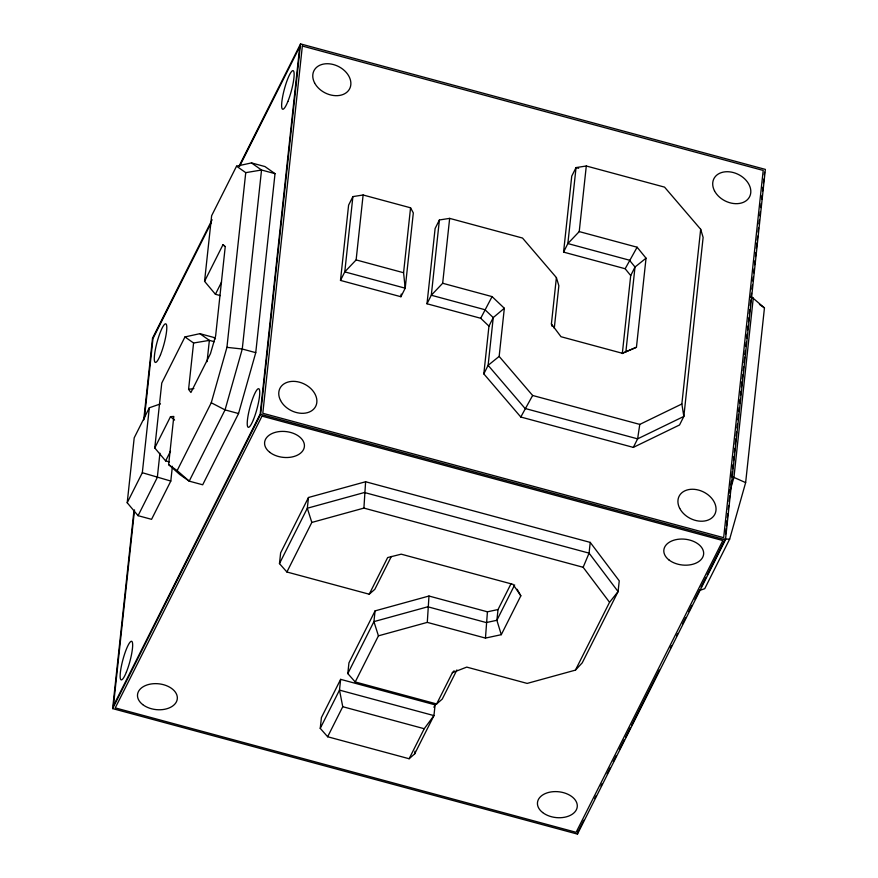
<?xml version="1.0" encoding="UTF-8"?>
<svg xmlns="http://www.w3.org/2000/svg" width="878" height="878" viewBox="0 0 878 878"><rect width="100%" height="100%" fill="white"/><g stroke="black" fill="none" stroke-linecap="round" stroke-linejoin="round"><path stroke-width="1.32" d="M391.358 556.454L374.818 589.347L369.221 594.219L286.897 571.995L311.822 522.443L363.909 508.099L365.61 481.748L590.225 542.395L619.242 580.841L618.09 591.585L582.246 662.835L575.441 670.123L527.162 683.413L466.745 667.104L452.389 672.68L436.651 703.958L355.228 681.965L347.798 673.591L348.95 662.835L375.082 610.879L428.98 596.03L487.433 611.812L498.035 609.541L510.919 583.925M355.228 681.965L378.429 635.837L427.29 622.381L428.98 596.03M427.29 622.381L485.457 638.086L487.433 611.812M172.395 466.284L170.804 481.067L151.565 519.326L138.076 515.682L127.211 502.754L134.202 437.826L149.315 407.787L160.465 403.891M239.123 166.008L300.539 43.9L765.364 169.399L725.469 539.816L577.461 834.1L112.636 708.601L133.906 511.139M143.729 419.893L152.531 338.184L212.103 219.741M134.532 509.888L113.438 705.758L260.184 413.999L299.727 46.743L239.562 166.381M144.343 418.762L152.992 338.513L211.313 222.54M127.211 502.754L142.324 472.715L149.315 407.787M169.3 461.894L165.624 460.906L154.769 447.945L161.761 383.06L184.962 336.932L199.866 333.673L213.354 337.317L215.461 338.798M159.928 453.224L157.316 477.423L138.076 515.682M220.323 295.601L215.417 294.273L204.563 281.322L211.631 215.725L236.555 166.172L251.459 162.913L264.947 166.557L275.023 173.657L255.75 352.66L238.542 413.538L202.697 484.788L189.209 481.144L179.803 474.526L168.631 464.605L173.811 416.457L170.497 416.666L154.769 447.945M204.563 281.322L223.001 244.666L225.229 246.773L215.637 335.846L210.468 353.636L190.921 392.499L188.583 389.36L193.577 343.002L184.962 336.932M207.076 361.659L209.37 340.368L199.866 333.673M251.459 162.913L261.534 170.014L242.262 349.016L225.053 409.894L189.209 481.144L177.147 470.608L211.258 402.772L226.93 347.348L245.741 172.648L236.555 166.172M112.636 708.601L260.645 414.317L300.539 43.9M286.897 571.995L279.467 563.61L280.631 552.866L308.485 497.486L365.61 481.748M308.485 497.486L307.322 508.23L279.467 563.61M340.488 280.422L348.599 205.145L352.89 196.606L363.119 194.993L410.564 207.801L413.318 212.926L405.208 288.193L400.917 296.731L340.488 280.422L344.78 271.884L356.128 259.921L363.119 194.993M352.89 196.606L344.78 271.884L405.208 288.193L403.573 272.729L410.564 207.801M320.25 728.367L321.403 717.611L340.642 679.352L435.104 704.858L433.941 715.603L414.701 753.862L409.126 758.746L327.648 736.752L320.25 728.367L339.49 690.108L340.642 679.352M400.917 296.731L401.202 294.042M375.082 610.879L373.929 621.624L347.798 673.591M622.315 353.582L630.711 275.56L625.158 268.734L563.566 252.107L571.743 176.127L576.045 167.588L586.295 165.997L664.547 187.124L700.677 229.279L703.124 237.422L683.841 416.424L679.55 424.963L633.323 447.396L520.786 417.017L483.822 373.874L488.958 326.122L480.705 318.275L427.004 303.777L435.115 228.499L439.406 219.961L449.657 218.381L522.52 238.048L556.4 277.591L558.858 285.734L554.27 328.328M439.406 219.961L431.307 295.238L427.004 303.777M483.822 373.874L488.113 365.336L493.249 317.584L484.996 309.736L431.307 295.238L442.666 283.265L449.657 218.381M414.701 753.862L414.998 751.173M700.677 229.279L681.855 403.979L683.841 416.424L637.626 438.857L525.077 408.479L488.113 365.336L499.154 356.402L504.334 308.255L492.075 296.61L442.666 283.265M498.035 609.541L496.882 620.285L501.283 634.684L485.457 638.086M552.108 326.342L551.406 323.949L556.4 277.591M563.566 252.107L567.857 243.557L579.228 231.594L586.295 165.997M590.225 542.395L589.072 553.14L583.146 567.287L609.551 602.286L575.441 670.123M622.228 353.34L625.882 351.771L635.014 267.022L646.043 258.187L637.121 247.223L579.228 231.594M577.461 834.1L577.757 831.378M551.406 323.949L561.009 336.724L622.403 353.296L636.451 347.26L646.043 258.187M725.601 534.054L726.183 528.611M726.479 525.889L727.061 520.445M727.357 517.724L727.796 513.652M728.235 509.569L728.674 505.487M729.113 501.404L729.695 495.96M729.991 493.238L730.43 489.167M730.869 485.084L731.308 481.001M731.747 476.919L732.34 471.486M732.625 468.764L733.064 464.681M733.503 460.599L733.942 456.516M734.381 452.433L734.82 448.362M735.259 444.279L735.852 438.835M736.148 436.114L736.587 432.031M737.026 427.959L737.465 423.876M737.904 419.794L738.486 414.35M738.782 411.628L739.221 407.557M739.66 403.474L740.099 399.391M740.538 395.309L740.977 391.226M741.416 387.154L741.998 381.71M742.294 378.989L742.733 374.906M743.172 370.823L743.611 366.752M744.05 362.669L744.643 357.225M744.928 354.503L745.367 350.421M745.806 346.349L746.245 342.266M746.684 338.184L747.134 334.101M747.573 330.018L748.012 325.947M748.451 321.864L748.89 317.781M749.329 313.698L749.768 309.616M750.207 305.544L750.789 300.1M751.085 297.379L751.524 293.296M751.963 289.213L752.402 285.141M752.841 281.059L753.28 276.976M753.719 272.893L754.158 268.811M754.597 264.739L755.036 260.656M755.475 256.574L755.914 252.491M756.353 248.408L756.946 242.976M757.231 240.254L757.67 236.171M758.12 232.088L758.559 228.006M758.998 223.923L759.437 219.851M759.876 215.768L760.315 211.686M760.754 207.603L761.193 203.52M761.632 199.449L762.071 195.366M762.51 191.283L762.949 187.201M763.388 183.118L763.827 179.046M764.266 174.963L764.562 172.242M699.788 590.411L704.749 588.666L729.662 539.125L745.641 482.615L764.453 307.915L751.074 296.446M681.855 403.979L639.777 424.403L637.626 438.857L633.323 447.396M729.892 491.504L733.997 477.006L753.269 298.004L750.822 297.335M215.417 294.273L221.552 282.09M165.624 460.906L170.508 451.193M480.705 318.275L492.075 296.61M488.958 326.122L493.249 317.584L504.334 308.255M369.221 594.219L387.648 557.563L401.213 554.172L512.993 584.342L520.83 595.822L501.283 634.684M327.648 736.752L342.76 706.713L339.49 690.108L433.941 715.603L424.228 728.718L409.126 758.746M520.786 417.017L532.628 395.473L499.154 356.402M625.158 268.734L637.121 247.223M630.711 275.56L635.014 267.022L629.449 260.195L567.857 243.557L576.045 167.588L578.657 168.291M433.897 707.251L435.104 704.858M456.911 669.947L442.249 699.086L436.651 703.958M514.662 584.924L496.882 620.285L486.28 622.568L427.827 606.786L373.929 621.624L378.429 635.837M578.273 831.257L583.793 820.261M594.845 798.289L596.074 795.852M600.991 786.084L602.22 783.648M607.126 773.88L610.199 767.778M613.261 761.665L616.334 755.563M619.407 749.461L624.313 739.693M625.542 737.257L630.459 727.489M631.688 725.041L659.312 670.112M670.364 648.14L671.593 645.692M676.51 635.935L677.739 633.488M682.645 623.72L685.718 617.618M688.791 611.516L691.853 605.414M694.926 599.312L699.843 589.544M701.061 587.097L705.978 577.329M707.207 574.892L724.394 540.705M609.551 602.286L618.09 591.585L589.072 553.14L364.447 492.503L307.322 508.23L311.822 522.443M452.389 672.68L454.124 670.781M625.882 351.771L636.451 347.26M245.741 172.648L261.534 170.014L275.023 173.657M193.577 343.002L209.37 340.368L214.276 341.696M188.583 389.36L193.84 388.548M724.394 539.059L729.662 539.125M226.93 347.348L242.262 349.016L255.75 352.66M356.128 259.921L403.573 272.729M532.628 395.473L639.777 424.403M731.539 476.337L745.641 482.615M260.645 414.317L725.469 539.816M238.542 413.538L225.053 409.894L211.258 402.772M363.909 508.099L583.146 567.287M170.804 481.067L142.324 472.715M342.76 706.713L424.228 728.718M759.448 304.392L764.453 307.915M168.631 464.605L177.147 470.608M170.497 416.666L174.579 420.079M223.001 244.666L225.009 246.433M517.131 589.281L520.83 595.822M302.35 46.029L262.807 413.275L723.659 537.687L763.201 170.442L302.35 46.029M262.006 416.117L115.259 707.887L576.111 832.3L722.846 540.541L262.006 416.117M126.388 672.109A19.996 3.6 -74.9 0 0 131.832 641.39A19.996 3.6 -74.9 0 0 120.977 668.301A19.996 3.6 -74.9 0 0 126.388 672.109M160.531 354.646A19.996 3.6 -74.9 0 0 165.964 323.938A19.996 3.6 -74.9 0 0 155.121 350.838A19.996 3.6 -74.9 0 0 160.531 354.646M287.874 101.464A19.996 3.6 -74.9 0 0 293.318 70.756A19.996 3.6 -74.9 0 0 282.464 97.656A19.996 3.6 -74.9 0 0 287.874 101.464M253.479 419.53A19.996 3.6 -74.9 0 0 258.922 388.811A19.996 3.6 -74.9 0 0 248.068 415.722A19.996 3.6 -74.9 0 0 253.479 419.53M269.765 452.313A19.996 12.972 6.1 0 0 303.492 449.591A19.996 12.972 6.1 0 0 280.236 431.482A19.996 12.972 6.1 0 0 269.765 452.313M142.675 704.562A19.996 12.972 6.1 0 0 176.401 701.84A19.996 12.972 6.1 0 0 153.145 683.732A19.996 12.972 6.1 0 0 142.675 704.562M542.626 812.523A19.996 12.972 6.1 0 0 576.352 809.801A19.996 12.972 6.1 0 0 553.096 791.693A19.996 12.972 6.1 0 0 542.626 812.523M668.992 559.966A19.996 12.972 6.1 0 0 702.718 557.245A19.996 12.972 6.1 0 0 679.462 539.136A19.996 12.972 6.1 0 0 668.992 559.966M280.554 400.467A19.996 14.794 26.7 0 0 313.457 409.346A19.996 14.794 26.7 0 0 299.453 382.193A19.996 14.794 26.7 0 0 280.554 400.467M314.554 82.828A19.996 14.794 26.7 0 0 347.458 91.707A19.996 14.794 26.7 0 0 333.453 64.566A19.996 14.794 26.7 0 0 314.554 82.828M714.494 190.822A19.996 14.794 26.7 0 0 747.397 199.701A19.996 14.794 26.7 0 0 733.393 172.56A19.996 14.794 26.7 0 0 714.494 190.822M679.715 508.373A19.996 14.794 26.7 0 0 712.618 517.252A19.996 14.794 26.7 0 0 698.614 490.1A19.996 14.794 26.7 0 0 679.715 508.373"/></g></svg>
